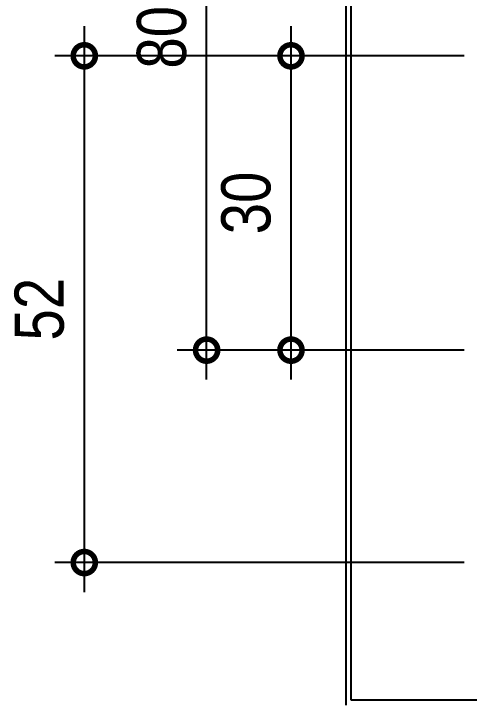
# Model space of a CAD drawing. Header units: metres. Extents: x 3 to 168, y -142 to 28.
# Drawn here: x 93.953 to 94.416, y -57.7 to -56.997 of the extents above; entities that cross this region are included whole.
import ezdxf

# ---------------------------------------------------------------- set-up
doc = ezdxf.new("R2010")
doc.units = ezdxf.units.M
for name, color, linetype in [('ARQ-ALV ACAB', 4, 'Continuous'), ('ARQ-ALV OSSO', 5, 'Continuous'), ('ARQ-DIM', 2, 'Continuous')]:
    doc.layers.add(name, color=color, linetype=linetype)
doc.styles.add('Adesa', font='ARIALN.TTF')
doc.dimstyles.new('ADESA 1-0025', dxfattribs={"dimtxt": 0.05, "dimasz": 0.045, "dimexe": 0.03, "dimexo": 0.04, "dimgap": 0.02, "dimtad": 1, "dimtoh": 1, "dimdec": 0, "dimlfac": 100, "dimzin": 4, "dimtxsty": 'Adesa', "dimblk": 'DOTSMALL', "dimcen": 1, "dimdle": 0.03, "dimclrd": 1, "dimclre": 1, "dimclrt": 256, "dimazin": 1, "dimtm": 1e-09, "dimtfac": 1, "dimtdec": 0, "dimtix": 1, "dimtmove": 2, "dimatfit": 0, "dimldrblk": 'DOTSMALL', "dimfxl": 0.8, "dimtvp": 2, "dimtolj": 1, "dimtzin": 0, "dimarcsym": 0})

# ---------------------------------------------------------------- blocks, each defined once
blk = doc.blocks.new('_DotSmall')
at = {"color": 0, "linetype": 'ByBlock', "const_width": 0.5}
blk.add_lwpolyline([(-0.0625, 0, 1), (0.0625, 0, 1)], format="xyb", close=True, dxfattribs=at)
blk = doc.blocks.new('*D287')
at = {"layer": 'ARQ-DIM', "color": 1, "lineweight": -2, "transparency": 16777216}
for p, q in [((94.23457, -57.00961), (94.23457, -57.36885)), ((94.40571, -57.03961), (94.20457, -57.03961)), ((94.41071, -57.33885), (94.20457, -57.33885))]:
    blk.add_line(p, q, dxfattribs=at)
at = {"layer": 'Defpoints', "color": 0, "transparency": 16777216}
for p in [(94.44571, -57.03961, 0.0001), (94.23457, -57.33885), (94.45071, -57.33885)]:
    blk.add_point(p, dxfattribs=at)
at = {"layer": 'ARQ-DIM', "color": 1, "lineweight": -2, "transparency": 16777216, "xscale": 0.045, "yscale": 0.045, "zscale": 0.045}
for p, rotation in [((94.23457, -57.03961), 90), ((94.23457, -57.33885), 270)]:
    blk.add_blockref('_DotSmall', p, dxfattribs=dict(at, rotation=rotation))
at = {"layer": 'ARQ-DIM', "transparency": 16777216, "insert": (94.18904, -57.18923), "char_height": 0.05, "attachment_point": 5, "rotation": 90, "style": 'Adesa'}
blk.add_mtext('\\A1;30', dxfattribs=at)
blk = doc.blocks.new('*D288')
at = {"layer": 'ARQ-DIM', "color": 1, "lineweight": -2, "transparency": 16777216}
for p, q in [((94.14879, -57.36885), (94.14879, -56.51037)), ((94.42391, -56.54037), (94.11879, -56.54037)), ((94.41071, -57.33885), (94.11879, -57.33885))]:
    blk.add_line(p, q, dxfattribs=at)
at = {"layer": 'Defpoints', "color": 0, "transparency": 16777216}
for p in [(94.14879, -56.54037), (94.46391, -56.54037, -0.0001), (94.45071, -57.33885, -0.0001)]:
    blk.add_point(p, dxfattribs=at)
at = {"layer": 'ARQ-DIM', "color": 1, "lineweight": -2, "transparency": 16777216, "xscale": 0.045, "yscale": 0.045, "zscale": 0.045}
for p, rotation in [((94.14879, -56.54037), 90), ((94.14879, -57.33885), 270)]:
    blk.add_blockref('_DotSmall', p, dxfattribs=dict(at, rotation=rotation))
at = {"layer": 'ARQ-DIM', "transparency": 16777216, "insert": (94.10323, -56.93961), "char_height": 0.05, "attachment_point": 5, "rotation": 90, "style": 'Adesa'}
blk.add_mtext('\\A1;80 - mín.', dxfattribs=at)
blk = doc.blocks.new('*D314')
at = {"layer": 'ARQ-DIM', "color": 1, "lineweight": -2, "transparency": 16777216}
for p, q in [((94.02444, -57.00961), (94.02444, -57.58481)), ((94.41071, -57.03961), (93.99444, -57.03961)), ((94.41071, -57.55481), (93.99444, -57.55481))]:
    blk.add_line(p, q, dxfattribs=at)
at = {"layer": 'Defpoints', "color": 0, "transparency": 16777216}
for p in [(94.45071, -57.03961, 0.0001), (94.02444, -57.55481), (94.45071, -57.55481, 0)]:
    blk.add_point(p, dxfattribs=at)
at = {"layer": 'ARQ-DIM', "color": 1, "lineweight": -2, "transparency": 16777216, "xscale": 0.045, "yscale": 0.045, "zscale": 0.045}
for p, rotation in [((94.02444, -57.03961), 90), ((94.02444, -57.55481), 270)]:
    blk.add_blockref('_DotSmall', p, dxfattribs=dict(at, rotation=rotation))
at = {"layer": 'ARQ-DIM', "transparency": 16777216, "insert": (93.97891, -57.29721), "char_height": 0.05, "attachment_point": 5, "rotation": 90, "style": 'Adesa'}
blk.add_mtext('\\A1;52', dxfattribs=at)
blk = doc.blocks.new('AREAS MOLHADAS')
at = {"layer": 'ARQ-ALV ACAB', "elevation": 0}
blk.add_lwpolyline([(94.2907, -57.69981), (94.29071, -56.49965)], dxfattribs=at)
at = {"layer": 'ARQ-ALV OSSO', "elevation": 0}
for points in [[(94.2957, -57.69482), (94.2957, -56.49465)], [(96.44722, -57.69483), (94.2957, -57.69482)]]:
    blk.add_lwpolyline(points, dxfattribs=at)
at = {"layer": 'ARQ-DIM'}
dim = blk.add_linear_dim(base=(94.14879, -56.54037, 0.0002), p1=(94.45071, -57.33885, 0.0001), p2=(94.46391, -56.54037, 0.0001), angle=270, text='<> - mín.', dimstyle='ADESA 1-0025', dxfattribs=at)
dim.commit()
dim.dimension.update_dxf_attribs({"geometry": '*D288', "text_midpoint": (94.10323, -56.93961, 0.0002)})
for base, p1, p2, angle, picture, middle in [((94.02444, -57.55481), (94.45071, -57.03961, 0.0001), (94.45071, -57.55481, 0), 90, '*D314', (93.97891, -57.29721)), ((94.23457, -57.33885, 0.0001), (94.44571, -57.03961, 0.0002), (94.45071, -57.33885, 0.0001), 270, '*D287', (94.18904, -57.18923, 0.0001))]:
    dim = blk.add_linear_dim(base=base, p1=p1, p2=p2, angle=angle, dimstyle='ADESA 1-0025', dxfattribs=at)
    dim.commit()
    dim.dimension.update_dxf_attribs({"geometry": picture, "text_midpoint": middle})

msp = doc.modelspace()

# ---------------------------------------------------------------- block references
msp.add_blockref('AREAS MOLHADAS', (0, 0))

doc.saveas('drawing.dxf')
